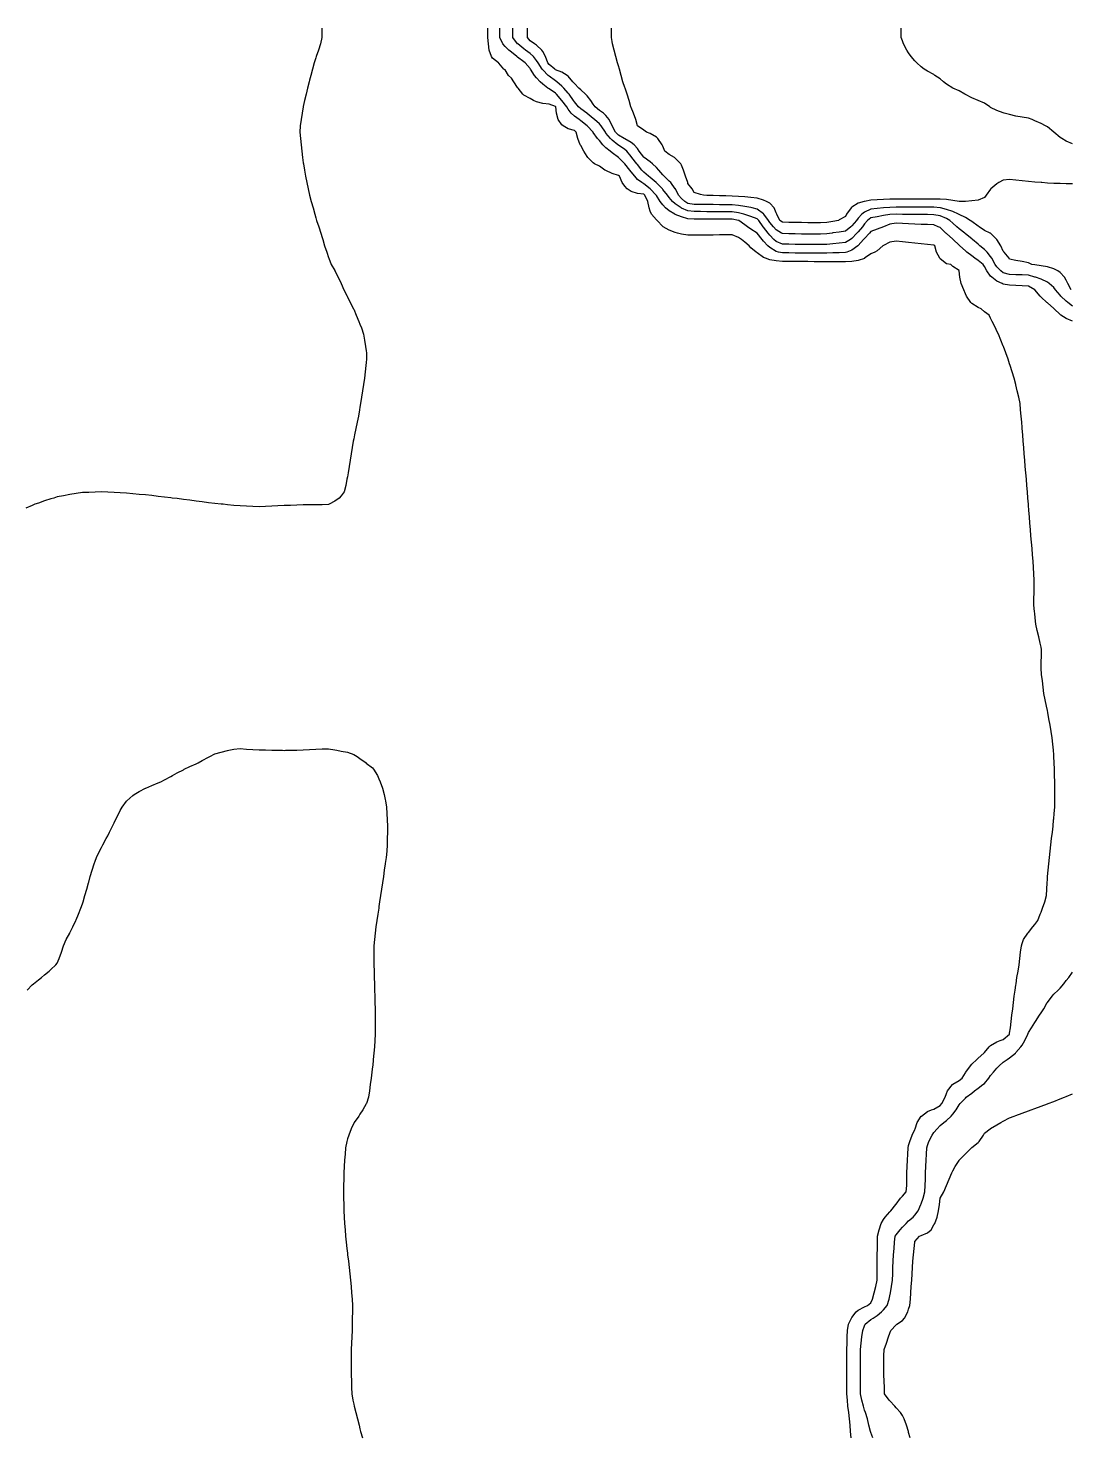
# Model space of a CAD drawing. Header units: inches. Extents: x -13671948.9 to -13671906.2, y 5686257.7 to 5686300.4.
# Drawn here: x -13671923.66 to -13671916.78, y 5686291.14 to 5686300.42 of the extents above; entities that cross this region are included whole.
import ezdxf

# ---------------------------------------------------------------- set-up
doc = ezdxf.new("R2010")
doc.units = ezdxf.units.IN
doc.header["$MEASUREMENT"] = 0

msp = doc.modelspace()

# ---------------------------------------------------------------- linework, layer by layer
for points in [[(-13671921.7199, 5686300.4224), (-13671921.7199, 5686300.4015), (-13671921.7199, 5686300.3598), (-13671921.7295, 5686300.3181), (-13671921.7431, 5686300.2764), (-13671921.7566, 5686300.2347), (-13671921.7597, 5686300.2251), (-13671921.7698, 5686300.193), (-13671921.7809, 5686300.1513), (-13671921.7924, 5686300.1096), (-13671921.8014, 5686300.0787), (-13671921.8042, 5686300.0679), (-13671921.8143, 5686300.0263), (-13671921.8237, 5686299.9846), (-13671921.8335, 5686299.9429), (-13671921.843, 5686299.9048), (-13671921.8438, 5686299.9012), (-13671921.8499, 5686299.8595), (-13671921.8561, 5686299.8178), (-13671921.8625, 5686299.7761), (-13671921.865, 5686299.7344), (-13671921.8612, 5686299.6927), (-13671921.8571, 5686299.651), (-13671921.853, 5686299.6093), (-13671921.8478, 5686299.5676), (-13671921.843, 5686299.5308), (-13671921.8422, 5686299.5259), (-13671921.8347, 5686299.4842), (-13671921.827, 5686299.4425), (-13671921.8185, 5686299.4008), (-13671921.8099, 5686299.3591), (-13671921.8014, 5686299.3182), (-13671921.8011, 5686299.3174), (-13671921.7897, 5686299.2757), (-13671921.7779, 5686299.234), (-13671921.7664, 5686299.1923), (-13671921.7597, 5686299.1681), (-13671921.7549, 5686299.1506), (-13671921.7396, 5686299.1089), (-13671921.7262, 5686299.0672), (-13671921.718, 5686299.0385), (-13671921.7144, 5686299.0255), (-13671921.7014, 5686298.9838), (-13671921.6875, 5686298.9421), (-13671921.6763, 5686298.9048), (-13671921.6746, 5686298.9004), (-13671921.6589, 5686298.8587), (-13671921.6346, 5686298.819), (-13671921.6335, 5686298.8171), (-13671921.6112, 5686298.7754), (-13671921.5929, 5686298.735), (-13671921.5923, 5686298.7337), (-13671921.5742, 5686298.692), (-13671921.5532, 5686298.6503), (-13671921.5512, 5686298.6462), (-13671921.5316, 5686298.6086), (-13671921.5111, 5686298.5669), (-13671921.5095, 5686298.5633), (-13671921.4921, 5686298.5252), (-13671921.4748, 5686298.4835), (-13671921.4678, 5686298.4657), (-13671921.4586, 5686298.4418), (-13671921.4448, 5686298.4001), (-13671921.4376, 5686298.3584), (-13671921.4306, 5686298.3167), (-13671921.4261, 5686298.2889), (-13671921.4238, 5686298.275), (-13671921.4238, 5686298.2333), (-13671921.4261, 5686298.2128), (-13671921.4285, 5686298.1916), (-13671921.4334, 5686298.1499), (-13671921.4384, 5686298.1082), (-13671921.4443, 5686298.0665), (-13671921.4505, 5686298.0248), (-13671921.457, 5686297.9831), (-13671921.4637, 5686297.9414), (-13671921.4678, 5686297.9167), (-13671921.4707, 5686297.8997), (-13671921.4782, 5686297.858), (-13671921.4862, 5686297.8163), (-13671921.4947, 5686297.7746), (-13671921.5037, 5686297.7329), (-13671921.5095, 5686297.7076), (-13671921.5126, 5686297.6912), (-13671921.5201, 5686297.6496), (-13671921.526, 5686297.6079), (-13671921.5323, 5686297.5662), (-13671921.5392, 5686297.5245), (-13671921.5463, 5686297.4828), (-13671921.5512, 5686297.4567), (-13671921.5538, 5686297.4411), (-13671921.5616, 5686297.3994), (-13671921.5726, 5686297.3577), (-13671921.5929, 5686297.33), (-13671921.6064, 5686297.316), (-13671921.6346, 5686297.2942), (-13671921.6725, 5686297.2743), (-13671921.6763, 5686297.2727), (-13671921.718, 5686297.2713), (-13671921.7597, 5686297.2711), (-13671921.8014, 5686297.2709), (-13671921.843, 5686297.2703), (-13671921.8847, 5686297.2689), (-13671921.9264, 5686297.2675), (-13671921.9681, 5686297.2661), (-13671922.0098, 5686297.264), (-13671922.0515, 5686297.2616), (-13671922.0932, 5686297.2592), (-13671922.1349, 5686297.2576), (-13671922.1766, 5686297.2597), (-13671922.2183, 5686297.2619), (-13671922.26, 5686297.2642), (-13671922.3017, 5686297.2675), (-13671922.3434, 5686297.2714), (-13671922.3727, 5686297.2743), (-13671922.3851, 5686297.2755), (-13671922.4268, 5686297.2796), (-13671922.4685, 5686297.2851), (-13671922.5102, 5686297.2906), (-13671922.5519, 5686297.2962), (-13671922.5936, 5686297.3016), (-13671922.6353, 5686297.3068), (-13671922.677, 5686297.312), (-13671922.7089, 5686297.316), (-13671922.7187, 5686297.3172), (-13671922.7604, 5686297.3221), (-13671922.8021, 5686297.3269), (-13671922.8438, 5686297.3317), (-13671922.8855, 5686297.3362), (-13671922.9272, 5686297.34), (-13671922.9689, 5686297.3438), (-13671923.0106, 5686297.3477), (-13671923.0522, 5686297.3505), (-13671923.0939, 5686297.3529), (-13671923.1356, 5686297.3553), (-13671923.1773, 5686297.3573), (-13671923.219, 5686297.3554), (-13671923.2607, 5686297.3535), (-13671923.3024, 5686297.3515), (-13671923.3441, 5686297.3466), (-13671923.3858, 5686297.339), (-13671923.4275, 5686297.3312), (-13671923.4692, 5686297.3232), (-13671923.4924, 5686297.316), (-13671923.5109, 5686297.3101), (-13671923.5526, 5686297.2966), (-13671923.5943, 5686297.2827), (-13671923.6168, 5686297.2743), (-13671923.636, 5686297.2671), (-13671923.6777, 5686297.2491)], [(-13671918.2193, 5686291.1032), (-13671918.2238, 5686291.1449), (-13671918.2278, 5686291.1866), (-13671918.2314, 5686291.2283), (-13671918.2364, 5686291.27), (-13671918.2414, 5686291.3117), (-13671918.2456, 5686291.3534), (-13671918.2489, 5686291.3951), (-13671918.2491, 5686291.4368), (-13671918.2492, 5686291.4785), (-13671918.2493, 5686291.5202), (-13671918.2494, 5686291.5619), (-13671918.2494, 5686291.6036), (-13671918.2494, 5686291.6452), (-13671918.2494, 5686291.6869), (-13671918.2477, 5686291.7286), (-13671918.2458, 5686291.7703), (-13671918.2438, 5686291.812), (-13671918.2373, 5686291.8537), (-13671918.2176, 5686291.8954), (-13671918.2155, 5686291.8988), (-13671918.187, 5686291.9371), (-13671918.1738, 5686291.9481), (-13671918.1321, 5686291.97), (-13671918.1113, 5686291.9788), (-13671918.0904, 5686291.9963), (-13671918.0792, 5686292.0205), (-13671918.0678, 5686292.0622), (-13671918.0572, 5686292.1039), (-13671918.0493, 5686292.1456), (-13671918.049, 5686292.1873), (-13671918.0487, 5686292.229), (-13671918.0487, 5686292.2362), (-13671918.0484, 5686292.2707), (-13671918.0479, 5686292.3124), (-13671918.0473, 5686292.3541), (-13671918.0466, 5686292.3958), (-13671918.0456, 5686292.4375), (-13671918.0358, 5686292.4792), (-13671918.021, 5686292.5209), (-13671918.007, 5686292.5471), (-13671917.9958, 5686292.5626), (-13671917.9653, 5686292.5971), (-13671917.959, 5686292.6043), (-13671917.9251, 5686292.646), (-13671917.9236, 5686292.6476), (-13671917.8932, 5686292.6877), (-13671917.8819, 5686292.7013), (-13671917.8569, 5686292.7294), (-13671917.8522, 5686292.7711), (-13671917.8518, 5686292.8128), (-13671917.8514, 5686292.8544), (-13671917.8505, 5686292.8961), (-13671917.8483, 5686292.9378), (-13671917.8461, 5686292.9795), (-13671917.8438, 5686293.0212), (-13671917.8402, 5686293.0366), (-13671917.8335, 5686293.0629), (-13671917.817, 5686293.1046), (-13671917.7985, 5686293.1407), (-13671917.7972, 5686293.1463), (-13671917.7846, 5686293.188), (-13671917.7568, 5686293.2291), (-13671917.7562, 5686293.2297), (-13671917.7151, 5686293.2603), (-13671917.6899, 5686293.2714), (-13671917.6734, 5686293.277), (-13671917.6317, 5686293.3003), (-13671917.6199, 5686293.3131), (-13671917.5987, 5686293.3548), (-13671917.59, 5686293.3799), (-13671917.5824, 5686293.3965), (-13671917.5508, 5686293.4382), (-13671917.5483, 5686293.4403), (-13671917.5066, 5686293.4656), (-13671917.4866, 5686293.4799), (-13671917.4649, 5686293.5169), (-13671917.4621, 5686293.5216), (-13671917.4322, 5686293.5633), (-13671917.4232, 5686293.5735), (-13671917.389, 5686293.605), (-13671917.3815, 5686293.6121), (-13671917.3434, 5686293.6467), (-13671917.3398, 5686293.6502), (-13671917.3074, 5686293.6884), (-13671917.2981, 5686293.6961), (-13671917.2564, 5686293.7211), (-13671917.2348, 5686293.7301), (-13671917.2147, 5686293.7368), (-13671917.1746, 5686293.7718), (-13671917.173, 5686293.7774), (-13671917.1659, 5686293.8135), (-13671917.162, 5686293.8552), (-13671917.1575, 5686293.8969), (-13671917.1525, 5686293.9386), (-13671917.1477, 5686293.9803), (-13671917.1423, 5686294.022), (-13671917.1359, 5686294.0636), (-13671917.1313, 5686294.0963), (-13671917.13, 5686294.1053), (-13671917.124, 5686294.147), (-13671917.1172, 5686294.1887), (-13671917.1098, 5686294.2304), (-13671917.1051, 5686294.2721), (-13671917.1, 5686294.3138), (-13671917.0945, 5686294.3555), (-13671917.0896, 5686294.3713), (-13671917.0807, 5686294.3972), (-13671917.0527, 5686294.4389), (-13671917.0479, 5686294.4446), (-13671917.0186, 5686294.4806), (-13671917.0063, 5686294.4963), (-13671916.9863, 5686294.5223), (-13671916.9698, 5686294.564), (-13671916.9646, 5686294.5783), (-13671916.9546, 5686294.6057), (-13671916.9394, 5686294.6474), (-13671916.9288, 5686294.6891), (-13671916.9265, 5686294.7308), (-13671916.9241, 5686294.7725), (-13671916.9229, 5686294.7933), (-13671916.9217, 5686294.8142), (-13671916.9181, 5686294.8559), (-13671916.9137, 5686294.8976), (-13671916.9089, 5686294.9393), (-13671916.904, 5686294.981), (-13671916.8996, 5686295.0227), (-13671916.895, 5686295.0644), (-13671916.8899, 5686295.1061), (-13671916.8855, 5686295.1478), (-13671916.8816, 5686295.1895), (-13671916.8812, 5686295.1944), (-13671916.8779, 5686295.2312), (-13671916.874, 5686295.2728), (-13671916.8739, 5686295.3145), (-13671916.8738, 5686295.3562), (-13671916.8737, 5686295.3979), (-13671916.8741, 5686295.4396), (-13671916.8753, 5686295.4813), (-13671916.8765, 5686295.523), (-13671916.8778, 5686295.5647), (-13671916.8804, 5686295.6064), (-13671916.8812, 5686295.6182), (-13671916.8835, 5686295.6481), (-13671916.8871, 5686295.6898), (-13671916.8914, 5686295.7315), (-13671916.8978, 5686295.7732), (-13671916.905, 5686295.8149), (-13671916.9132, 5686295.8566), (-13671916.9207, 5686295.8983), (-13671916.9229, 5686295.9106), (-13671916.9286, 5686295.94), (-13671916.9375, 5686295.9817), (-13671916.9468, 5686296.0234), (-13671916.9513, 5686296.0651), (-13671916.9563, 5686296.1068), (-13671916.962, 5686296.1485), (-13671916.9644, 5686296.1902), (-13671916.9636, 5686296.2319), (-13671916.9627, 5686296.2736), (-13671916.9617, 5686296.3153), (-13671916.9646, 5686296.3292), (-13671916.9706, 5686296.357), (-13671916.9806, 5686296.3987), (-13671916.9916, 5686296.4404), (-13671917.0001, 5686296.482), (-13671917.0036, 5686296.5237), (-13671917.0063, 5686296.5525), (-13671917.0075, 5686296.5654), (-13671917.0116, 5686296.6071), (-13671917.012, 5686296.6488), (-13671917.0113, 5686296.6905), (-13671917.0106, 5686296.7322), (-13671917.0104, 5686296.7739), (-13671917.0128, 5686296.8156), (-13671917.0152, 5686296.8573), (-13671917.0176, 5686296.899), (-13671917.0208, 5686296.9407), (-13671917.0243, 5686296.9824), (-13671917.0279, 5686297.0241), (-13671917.0315, 5686297.0658), (-13671917.0349, 5686297.1075), (-13671917.0382, 5686297.1492), (-13671917.0416, 5686297.1909), (-13671917.045, 5686297.2326), (-13671917.0479, 5686297.2697), (-13671917.0483, 5686297.2743), (-13671917.0517, 5686297.316), (-13671917.055, 5686297.3577), (-13671917.0585, 5686297.3994), (-13671917.0621, 5686297.4411), (-13671917.0657, 5686297.4828), (-13671917.0692, 5686297.5245), (-13671917.0725, 5686297.5662), (-13671917.0758, 5686297.6079), (-13671917.0791, 5686297.6496), (-13671917.0824, 5686297.6912), (-13671917.0857, 5686297.7329), (-13671917.089, 5686297.7746), (-13671917.0896, 5686297.7823), (-13671917.0924, 5686297.8163), (-13671917.0963, 5686297.858), (-13671917.1001, 5686297.8997), (-13671917.104, 5686297.9414), (-13671917.1116, 5686297.9831), (-13671917.1219, 5686298.0248), (-13671917.1313, 5686298.064), (-13671917.1319, 5686298.0665), (-13671917.1418, 5686298.1082), (-13671917.1558, 5686298.1499), (-13671917.1695, 5686298.1916), (-13671917.173, 5686298.2023), (-13671917.183, 5686298.2333), (-13671917.1974, 5686298.275), (-13671917.2134, 5686298.3167), (-13671917.2147, 5686298.32), (-13671917.23, 5686298.3584), (-13671917.2472, 5686298.4001), (-13671917.2564, 5686298.4195), (-13671917.2671, 5686298.4418), (-13671917.2877, 5686298.4835), (-13671917.2981, 5686298.5046), (-13671917.3083, 5686298.5252), (-13671917.3398, 5686298.5474), (-13671917.3614, 5686298.5669), (-13671917.3815, 5686298.5755), (-13671917.4232, 5686298.6026), (-13671917.4294, 5686298.6086), (-13671917.4582, 5686298.6503), (-13671917.4649, 5686298.6656), (-13671917.4753, 5686298.692), (-13671917.4924, 5686298.7337), (-13671917.5012, 5686298.7754), (-13671917.5057, 5686298.8171), (-13671917.5066, 5686298.8207), (-13671917.5483, 5686298.8467), (-13671917.5622, 5686298.8587), (-13671917.59, 5686298.8644), (-13671917.6317, 5686298.8972), (-13671917.6345, 5686298.9004), (-13671917.6564, 5686298.9421), (-13671917.6663, 5686298.9838), (-13671917.6734, 5686298.9885), (-13671917.7151, 5686298.9926), (-13671917.7568, 5686298.9967), (-13671917.7985, 5686299.0007), (-13671917.8402, 5686299.0054), (-13671917.8819, 5686299.01), (-13671917.9236, 5686299.0147), (-13671917.9653, 5686299.0065), (-13671918.007, 5686298.9857), (-13671918.0113, 5686298.9838), (-13671918.0487, 5686298.9501), (-13671918.0633, 5686298.9421), (-13671918.0904, 5686298.9312), (-13671918.1311, 5686298.9004), (-13671918.1321, 5686298.9), (-13671918.1738, 5686298.8869), (-13671918.2155, 5686298.8804), (-13671918.2571, 5686298.8774), (-13671918.2988, 5686298.8773), (-13671918.3405, 5686298.8773), (-13671918.3822, 5686298.8772), (-13671918.4239, 5686298.8775), (-13671918.4656, 5686298.878), (-13671918.5073, 5686298.8784), (-13671918.549, 5686298.8788), (-13671918.5907, 5686298.8793), (-13671918.6324, 5686298.8797), (-13671918.6741, 5686298.8801), (-13671918.7158, 5686298.8833), (-13671918.7575, 5686298.8913), (-13671918.7873, 5686298.9004), (-13671918.7992, 5686298.9055), (-13671918.8409, 5686298.9378), (-13671918.8483, 5686298.9421), (-13671918.8826, 5686298.9706), (-13671918.894, 5686298.9838), (-13671918.9243, 5686299.0069), (-13671918.9445, 5686299.0255), (-13671918.966, 5686299.0388), (-13671919.0077, 5686299.0557), (-13671919.0494, 5686299.0554), (-13671919.0911, 5686299.055), (-13671919.1328, 5686299.0546), (-13671919.1745, 5686299.0541), (-13671919.2162, 5686299.0535), (-13671919.2579, 5686299.0529), (-13671919.2996, 5686299.0538), (-13671919.3413, 5686299.0609), (-13671919.3693, 5686299.0672), (-13671919.383, 5686299.0709), (-13671919.4246, 5686299.0859), (-13671919.4643, 5686299.1089), (-13671919.4663, 5686299.1105), (-13671919.5032, 5686299.1506), (-13671919.508, 5686299.1539), (-13671919.5406, 5686299.1923), (-13671919.5497, 5686299.2131), (-13671919.5565, 5686299.234), (-13671919.5652, 5686299.2757), (-13671919.5846, 5686299.3174), (-13671919.5914, 5686299.3236), (-13671919.6331, 5686299.33), (-13671919.6748, 5686299.3425), (-13671919.7008, 5686299.3591), (-13671919.7165, 5686299.3785), (-13671919.7341, 5686299.4008), (-13671919.7516, 5686299.4425), (-13671919.7582, 5686299.4487), (-13671919.7999, 5686299.4608), (-13671919.8416, 5686299.4801), (-13671919.8482, 5686299.4842), (-13671919.8833, 5686299.509), (-13671919.9164, 5686299.5259), (-13671919.925, 5686299.5319), (-13671919.9621, 5686299.5676), (-13671919.9667, 5686299.5732), (-13671919.9875, 5686299.6093), (-13671920.0084, 5686299.6461), (-13671920.0111, 5686299.651), (-13671920.0277, 5686299.6927), (-13671920.0377, 5686299.7344), (-13671920.0501, 5686299.7457), (-13671920.0918, 5686299.7571), (-13671920.1238, 5686299.7761), (-13671920.1335, 5686299.7826), (-13671920.1576, 5686299.8178), (-13671920.1678, 5686299.8595), (-13671920.1737, 5686299.9012), (-13671920.1752, 5686299.903), (-13671920.2169, 5686299.919), (-13671920.2586, 5686299.9246), (-13671920.3003, 5686299.9348), (-13671920.3208, 5686299.9429), (-13671920.342, 5686299.9565), (-13671920.3837, 5686299.9788), (-13671920.3908, 5686299.9846), (-13671920.4228, 5686300.0263), (-13671920.4254, 5686300.0291), (-13671920.4507, 5686300.0679), (-13671920.4671, 5686300.0917), (-13671920.4849, 5686300.1096), (-13671920.5088, 5686300.1456), (-13671920.5161, 5686300.1513), (-13671920.5505, 5686300.191), (-13671920.5517, 5686300.193), (-13671920.5922, 5686300.2228), (-13671920.5991, 5686300.2347), (-13671920.613, 5686300.2764), (-13671920.6191, 5686300.3181), (-13671920.6217, 5686300.3598), (-13671920.6217, 5686300.4015), (-13671920.6217, 5686300.4224)], [(-13671916.7561, 5686298.4852), (-13671916.7978, 5686298.5031), (-13671916.8335, 5686298.5252), (-13671916.8395, 5686298.5296), (-13671916.8789, 5686298.5669), (-13671916.8812, 5686298.569), (-13671916.9229, 5686298.6061), (-13671916.9259, 5686298.6086), (-13671916.9646, 5686298.6439), (-13671916.9708, 5686298.6503), (-13671917.0063, 5686298.6913), (-13671917.0068, 5686298.692), (-13671917.0479, 5686298.7159), (-13671917.0896, 5686298.7193), (-13671917.1313, 5686298.721), (-13671917.173, 5686298.7227), (-13671917.2147, 5686298.7301), (-13671917.2219, 5686298.7337), (-13671917.2564, 5686298.7501), (-13671917.2907, 5686298.7754), (-13671917.2981, 5686298.7827), (-13671917.3239, 5686298.8171), (-13671917.3398, 5686298.8475), (-13671917.3481, 5686298.8587), (-13671917.3815, 5686298.8862), (-13671917.402, 5686298.9004), (-13671917.4232, 5686298.9162), (-13671917.4554, 5686298.9421), (-13671917.4649, 5686298.9503), (-13671917.5016, 5686298.9838), (-13671917.5066, 5686298.9882), (-13671917.5468, 5686299.0255), (-13671917.5483, 5686299.0268), (-13671917.59, 5686299.0637), (-13671917.5938, 5686299.0672), (-13671917.6317, 5686299.1036), (-13671917.6443, 5686299.1089), (-13671917.6734, 5686299.1215), (-13671917.7151, 5686299.123), (-13671917.7568, 5686299.1246), (-13671917.7985, 5686299.1261), (-13671917.8402, 5686299.1281), (-13671917.8819, 5686299.1302), (-13671917.9236, 5686299.1322), (-13671917.9653, 5686299.1257), (-13671918.007, 5686299.1091), (-13671918.0073, 5686299.1089), (-13671918.0487, 5686299.0933), (-13671918.0904, 5686299.0784), (-13671918.1, 5686299.0672), (-13671918.1321, 5686299.0325), (-13671918.1382, 5686299.0255), (-13671918.1738, 5686298.9859), (-13671918.176, 5686298.9838), (-13671918.2155, 5686298.9547), (-13671918.2495, 5686298.9421), (-13671918.2571, 5686298.9398), (-13671918.2988, 5686298.9377), (-13671918.3405, 5686298.9358), (-13671918.3822, 5686298.934), (-13671918.4239, 5686298.9337), (-13671918.4656, 5686298.9341), (-13671918.5073, 5686298.9344), (-13671918.549, 5686298.9348), (-13671918.5907, 5686298.9353), (-13671918.6324, 5686298.9358), (-13671918.6741, 5686298.9363), (-13671918.7001, 5686298.9421), (-13671918.7158, 5686298.9461), (-13671918.7575, 5686298.9717), (-13671918.7716, 5686298.9838), (-13671918.7992, 5686299.0136), (-13671918.8084, 5686299.0255), (-13671918.8409, 5686299.0672), (-13671918.841, 5686299.0672), (-13671918.8826, 5686299.0942), (-13671918.9052, 5686299.1089), (-13671918.9243, 5686299.1219), (-13671918.9638, 5686299.1506), (-13671918.966, 5686299.1514), (-13671919.0077, 5686299.1598), (-13671919.0494, 5686299.1599), (-13671919.0911, 5686299.16), (-13671919.1328, 5686299.1601), (-13671919.1745, 5686299.1602), (-13671919.2162, 5686299.1603), (-13671919.2579, 5686299.1604), (-13671919.2996, 5686299.1626), (-13671919.3413, 5686299.1741), (-13671919.383, 5686299.1904), (-13671919.3869, 5686299.1923), (-13671919.4246, 5686299.2141), (-13671919.4489, 5686299.234), (-13671919.4663, 5686299.2532), (-13671919.4822, 5686299.2757), (-13671919.508, 5686299.3154), (-13671919.5092, 5686299.3174), (-13671919.5497, 5686299.3588), (-13671919.5501, 5686299.3591), (-13671919.5914, 5686299.3935), (-13671919.6042, 5686299.4008), (-13671919.6331, 5686299.4226), (-13671919.6515, 5686299.4425), (-13671919.6748, 5686299.4719), (-13671919.6839, 5686299.4842), (-13671919.7165, 5686299.5259), (-13671919.7165, 5686299.5259), (-13671919.7582, 5686299.5667), (-13671919.7595, 5686299.5676), (-13671919.7999, 5686299.5973), (-13671919.8126, 5686299.6093), (-13671919.8416, 5686299.6316), (-13671919.8612, 5686299.651), (-13671919.8833, 5686299.6791), (-13671919.8964, 5686299.6927), (-13671919.925, 5686299.732), (-13671919.9265, 5686299.7344), (-13671919.9658, 5686299.7761), (-13671919.9667, 5686299.7768), (-13671920.0084, 5686299.8104), (-13671920.0189, 5686299.8178), (-13671920.0501, 5686299.8412), (-13671920.071, 5686299.8595), (-13671920.0918, 5686299.8854), (-13671920.1012, 5686299.9012), (-13671920.1327, 5686299.9429), (-13671920.1335, 5686299.9439), (-13671920.1688, 5686299.9846), (-13671920.1752, 5686299.9914), (-13671920.2169, 5686300.0201), (-13671920.2258, 5686300.0263), (-13671920.2586, 5686300.0511), (-13671920.2754, 5686300.0679), (-13671920.3003, 5686300.0941), (-13671920.3133, 5686300.1096), (-13671920.3403, 5686300.1513), (-13671920.342, 5686300.1544), (-13671920.3746, 5686300.193), (-13671920.3837, 5686300.1994), (-13671920.4254, 5686300.231), (-13671920.4299, 5686300.2347), (-13671920.4671, 5686300.264), (-13671920.4834, 5686300.2764), (-13671920.5088, 5686300.3), (-13671920.5241, 5686300.3181), (-13671920.5424, 5686300.3598), (-13671920.5424, 5686300.4015), (-13671920.5424, 5686300.4224)], [(-13671916.7561, 5686298.5842), (-13671916.7882, 5686298.6086), (-13671916.7978, 5686298.6166), (-13671916.8334, 5686298.6503), (-13671916.8395, 5686298.6567), (-13671916.8693, 5686298.692), (-13671916.8812, 5686298.7065), (-13671916.9111, 5686298.7337), (-13671916.9229, 5686298.742), (-13671916.9646, 5686298.7616), (-13671917.0018, 5686298.7754), (-13671917.0063, 5686298.7768), (-13671917.0479, 5686298.7888), (-13671917.0896, 5686298.791), (-13671917.1313, 5686298.7923), (-13671917.173, 5686298.7937), (-13671917.2147, 5686298.8043), (-13671917.2309, 5686298.8171), (-13671917.2564, 5686298.8436), (-13671917.2683, 5686298.8587), (-13671917.2905, 5686298.9004), (-13671917.2981, 5686298.9121), (-13671917.3222, 5686298.9421), (-13671917.3398, 5686298.9594), (-13671917.3701, 5686298.9838), (-13671917.3815, 5686298.9937), (-13671917.4182, 5686299.0255), (-13671917.4232, 5686299.0299), (-13671917.4649, 5686299.0634), (-13671917.4698, 5686299.0672), (-13671917.5066, 5686299.0945), (-13671917.5228, 5686299.1089), (-13671917.5483, 5686299.1325), (-13671917.5671, 5686299.1506), (-13671917.59, 5686299.1635), (-13671917.6317, 5686299.1823), (-13671917.6734, 5686299.1888), (-13671917.7151, 5686299.1891), (-13671917.7568, 5686299.1894), (-13671917.7985, 5686299.1898), (-13671917.8402, 5686299.1904), (-13671917.8819, 5686299.191), (-13671917.9236, 5686299.1916), (-13671917.9653, 5686299.1893), (-13671918.007, 5686299.1829), (-13671918.0487, 5686299.1757), (-13671918.0904, 5686299.1678), (-13671918.1131, 5686299.1506), (-13671918.1321, 5686299.1275), (-13671918.1465, 5686299.1089), (-13671918.1738, 5686299.0763), (-13671918.1818, 5686299.0672), (-13671918.2155, 5686299.0318), (-13671918.2238, 5686299.0255), (-13671918.2571, 5686299.0043), (-13671918.2988, 5686299), (-13671918.3405, 5686298.9958), (-13671918.3822, 5686298.9918), (-13671918.4239, 5686298.9909), (-13671918.4656, 5686298.9911), (-13671918.5073, 5686298.9914), (-13671918.549, 5686298.9917), (-13671918.5907, 5686298.9924), (-13671918.6324, 5686298.9931), (-13671918.6741, 5686298.9937), (-13671918.7158, 5686299.0117), (-13671918.7312, 5686299.0255), (-13671918.7575, 5686299.0541), (-13671918.7688, 5686299.0672), (-13671918.7992, 5686299.1056), (-13671918.8017, 5686299.1089), (-13671918.8308, 5686299.1506), (-13671918.8409, 5686299.161), (-13671918.8826, 5686299.1777), (-13671918.9243, 5686299.1907), (-13671918.93, 5686299.1923), (-13671918.966, 5686299.2014), (-13671919.0077, 5686299.2073), (-13671919.0494, 5686299.2077), (-13671919.0911, 5686299.2081), (-13671919.1328, 5686299.2084), (-13671919.1745, 5686299.2088), (-13671919.2162, 5686299.2092), (-13671919.2579, 5686299.2095), (-13671919.2996, 5686299.2133), (-13671919.3413, 5686299.2327), (-13671919.3436, 5686299.234), (-13671919.383, 5686299.2602), (-13671919.4009, 5686299.2757), (-13671919.4246, 5686299.3036), (-13671919.4354, 5686299.3174), (-13671919.4663, 5686299.3564), (-13671919.4687, 5686299.3591), (-13671919.508, 5686299.3994), (-13671919.5096, 5686299.4008), (-13671919.5497, 5686299.4341), (-13671919.561, 5686299.4425), (-13671919.5914, 5686299.4698), (-13671919.6041, 5686299.4842), (-13671919.6331, 5686299.5209), (-13671919.6371, 5686299.5259), (-13671919.6697, 5686299.5676), (-13671919.6748, 5686299.574), (-13671919.7042, 5686299.6093), (-13671919.7165, 5686299.6197), (-13671919.7582, 5686299.6478), (-13671919.7629, 5686299.651), (-13671919.7999, 5686299.681), (-13671919.8117, 5686299.6927), (-13671919.8416, 5686299.7289), (-13671919.8454, 5686299.7344), (-13671919.8731, 5686299.7761), (-13671919.8833, 5686299.7885), (-13671919.9165, 5686299.8178), (-13671919.925, 5686299.8249), (-13671919.9667, 5686299.858), (-13671919.9686, 5686299.8595), (-13671920.0084, 5686299.8896), (-13671920.0221, 5686299.9012), (-13671920.0501, 5686299.9353), (-13671920.0552, 5686299.9429), (-13671920.0856, 5686299.9846), (-13671920.0918, 5686299.9924), (-13671920.1208, 5686300.0263), (-13671920.1335, 5686300.0395), (-13671920.1659, 5686300.0679), (-13671920.1752, 5686300.0743), (-13671920.2169, 5686300.1043), (-13671920.223, 5686300.1096), (-13671920.2586, 5686300.1466), (-13671920.2624, 5686300.1513), (-13671920.2908, 5686300.193), (-13671920.3003, 5686300.2081), (-13671920.3216, 5686300.2347), (-13671920.342, 5686300.2542), (-13671920.3728, 5686300.2764), (-13671920.3837, 5686300.2847), (-13671920.425, 5686300.3181), (-13671920.4254, 5686300.3186), (-13671920.4581, 5686300.3598), (-13671920.4581, 5686300.4015), (-13671920.4581, 5686300.4224)], [(-13671916.7657, 5686298.692), (-13671916.788, 5686298.7337), (-13671916.7978, 5686298.7563), (-13671916.8089, 5686298.7754), (-13671916.8395, 5686298.8075), (-13671916.8538, 5686298.8171), (-13671916.8812, 5686298.8314), (-13671916.9229, 5686298.8437), (-13671916.9646, 5686298.851), (-13671917.0063, 5686298.8566), (-13671917.025, 5686298.8587), (-13671917.0479, 5686298.8701), (-13671917.0896, 5686298.8789), (-13671917.1313, 5686298.8869), (-13671917.173, 5686298.8952), (-13671917.1764, 5686298.9004), (-13671917.2094, 5686298.9421), (-13671917.2147, 5686298.9477), (-13671917.2316, 5686298.9838), (-13671917.2564, 5686299.025), (-13671917.2569, 5686299.0255), (-13671917.2981, 5686299.0657), (-13671917.3007, 5686299.0672), (-13671917.3398, 5686299.0843), (-13671917.3746, 5686299.1089), (-13671917.3815, 5686299.1133), (-13671917.4232, 5686299.1435), (-13671917.434, 5686299.1506), (-13671917.4649, 5686299.1699), (-13671917.5066, 5686299.1899), (-13671917.5108, 5686299.1923), (-13671917.5483, 5686299.2102), (-13671917.59, 5686299.2243), (-13671917.6292, 5686299.234), (-13671917.6317, 5686299.2345), (-13671917.6734, 5686299.2379), (-13671917.7151, 5686299.2379), (-13671917.7568, 5686299.2379), (-13671917.7985, 5686299.2379), (-13671917.8402, 5686299.2382), (-13671917.8819, 5686299.2385), (-13671917.9236, 5686299.2388), (-13671917.9653, 5686299.2375), (-13671918.0056, 5686299.234), (-13671918.007, 5686299.2339), (-13671918.0487, 5686299.2299), (-13671918.0904, 5686299.2253), (-13671918.1321, 5686299.2051), (-13671918.1488, 5686299.1923), (-13671918.1738, 5686299.1661), (-13671918.1847, 5686299.1506), (-13671918.2155, 5686299.1143), (-13671918.2217, 5686299.1089), (-13671918.2571, 5686299.0801), (-13671918.2988, 5686299.074), (-13671918.3405, 5686299.0681), (-13671918.3464, 5686299.0672), (-13671918.3822, 5686299.0622), (-13671918.4239, 5686299.0606), (-13671918.4656, 5686299.0608), (-13671918.5073, 5686299.0609), (-13671918.549, 5686299.0612), (-13671918.5907, 5686299.062), (-13671918.6324, 5686299.0628), (-13671918.6741, 5686299.0636), (-13671918.6805, 5686299.0672), (-13671918.7158, 5686299.088), (-13671918.734, 5686299.1089), (-13671918.7575, 5686299.1381), (-13671918.7671, 5686299.1506), (-13671918.7969, 5686299.1923), (-13671918.7992, 5686299.1947), (-13671918.8409, 5686299.2261), (-13671918.8741, 5686299.234), (-13671918.8826, 5686299.2358), (-13671918.9243, 5686299.2434), (-13671918.966, 5686299.2498), (-13671919.0077, 5686299.2535), (-13671919.0494, 5686299.2541), (-13671919.0911, 5686299.2548), (-13671919.1328, 5686299.2554), (-13671919.1745, 5686299.2561), (-13671919.2162, 5686299.2567), (-13671919.2579, 5686299.2573), (-13671919.2996, 5686299.2628), (-13671919.3206, 5686299.2757), (-13671919.3413, 5686299.2959), (-13671919.3615, 5686299.3174), (-13671919.3822, 5686299.3591), (-13671919.383, 5686299.3604), (-13671919.4137, 5686299.4008), (-13671919.4246, 5686299.4115), (-13671919.4575, 5686299.4425), (-13671919.4663, 5686299.4531), (-13671919.4927, 5686299.4842), (-13671919.508, 5686299.5016), (-13671919.5333, 5686299.5259), (-13671919.5497, 5686299.5393), (-13671919.5899, 5686299.5676), (-13671919.5914, 5686299.5687), (-13671919.6216, 5686299.6093), (-13671919.6331, 5686299.6267), (-13671919.6548, 5686299.651), (-13671919.6748, 5686299.6672), (-13671919.7165, 5686299.6899), (-13671919.7209, 5686299.6927), (-13671919.7582, 5686299.7152), (-13671919.7775, 5686299.7344), (-13671919.7999, 5686299.7755), (-13671919.8003, 5686299.7761), (-13671919.8205, 5686299.8178), (-13671919.8416, 5686299.8452), (-13671919.857, 5686299.8595), (-13671919.8833, 5686299.8777), (-13671919.9135, 5686299.9012), (-13671919.925, 5686299.9196), (-13671919.9406, 5686299.9429), (-13671919.9667, 5686299.9749), (-13671919.9758, 5686299.9846), (-13671920.0084, 5686300.0138), (-13671920.0212, 5686300.0263), (-13671920.0501, 5686300.0558), (-13671920.0595, 5686300.0679), (-13671920.0918, 5686300.1047), (-13671920.0979, 5686300.1096), (-13671920.1335, 5686300.1312), (-13671920.1752, 5686300.1471), (-13671920.1806, 5686300.1513), (-13671920.2169, 5686300.1817), (-13671920.2263, 5686300.193), (-13671920.2421, 5686300.2347), (-13671920.2586, 5686300.2675), (-13671920.2647, 5686300.2764), (-13671920.3003, 5686300.3099), (-13671920.3129, 5686300.3181), (-13671920.342, 5686300.3388), (-13671920.3605, 5686300.3598), (-13671920.3605, 5686300.4015), (-13671920.3605, 5686300.4224)], [(-13671916.7561, 5686299.3925), (-13671916.7978, 5686299.3934), (-13671916.8395, 5686299.3942), (-13671916.8812, 5686299.3949), (-13671916.9229, 5686299.3973), (-13671916.9604, 5686299.4008), (-13671916.9646, 5686299.4012), (-13671917.0063, 5686299.4045), (-13671917.0479, 5686299.4073), (-13671917.0896, 5686299.4124), (-13671917.1313, 5686299.4171), (-13671917.173, 5686299.4212), (-13671917.2147, 5686299.4172), (-13671917.2447, 5686299.4008), (-13671917.2564, 5686299.3931), (-13671917.2961, 5686299.3591), (-13671917.2981, 5686299.3569), (-13671917.3278, 5686299.3174), (-13671917.3398, 5686299.3026), (-13671917.3815, 5686299.2846), (-13671917.4232, 5686299.2799), (-13671917.4649, 5686299.2771), (-13671917.5066, 5686299.2769), (-13671917.5483, 5686299.2836), (-13671917.59, 5686299.2883), (-13671917.6317, 5686299.2918), (-13671917.6734, 5686299.2926), (-13671917.7151, 5686299.292), (-13671917.7568, 5686299.2915), (-13671917.7985, 5686299.291), (-13671917.8402, 5686299.291), (-13671917.8819, 5686299.2911), (-13671917.9236, 5686299.2911), (-13671917.9653, 5686299.2905), (-13671918.007, 5686299.289), (-13671918.0487, 5686299.2873), (-13671918.0904, 5686299.2853), (-13671918.1321, 5686299.2764), (-13671918.1343, 5686299.2757), (-13671918.1738, 5686299.2646), (-13671918.2155, 5686299.2382), (-13671918.2204, 5686299.234), (-13671918.2501, 5686299.1923), (-13671918.2571, 5686299.1771), (-13671918.2988, 5686299.1545), (-13671918.3048, 5686299.1506), (-13671918.3405, 5686299.1448), (-13671918.3822, 5686299.1381), (-13671918.4239, 5686299.1361), (-13671918.4656, 5686299.1361), (-13671918.5073, 5686299.1361), (-13671918.549, 5686299.1362), (-13671918.5907, 5686299.137), (-13671918.6324, 5686299.1379), (-13671918.6741, 5686299.1387), (-13671918.6928, 5686299.1506), (-13671918.7109, 5686299.1923), (-13671918.7158, 5686299.2019), (-13671918.7293, 5686299.234), (-13671918.7575, 5686299.264), (-13671918.7805, 5686299.2757), (-13671918.7992, 5686299.2848), (-13671918.8409, 5686299.2974), (-13671918.8826, 5686299.3022), (-13671918.9243, 5686299.3059), (-13671918.966, 5686299.3091), (-13671919.0077, 5686299.3113), (-13671919.0494, 5686299.3126), (-13671919.0911, 5686299.314), (-13671919.1328, 5686299.3154), (-13671919.1745, 5686299.3167), (-13671919.1967, 5686299.3174), (-13671919.2162, 5686299.3229), (-13671919.2579, 5686299.3347), (-13671919.272, 5686299.3591), (-13671919.2996, 5686299.3953), (-13671919.3009, 5686299.4008), (-13671919.3147, 5686299.4425), (-13671919.3282, 5686299.4842), (-13671919.3413, 5686299.5153), (-13671919.3474, 5686299.5259), (-13671919.383, 5686299.5633), (-13671919.3894, 5686299.5676), (-13671919.4246, 5686299.5875), (-13671919.4513, 5686299.6093), (-13671919.4663, 5686299.6415), (-13671919.4705, 5686299.651), (-13671919.4992, 5686299.6927), (-13671919.508, 5686299.7008), (-13671919.5497, 5686299.7255), (-13671919.5732, 5686299.7344), (-13671919.5914, 5686299.7468), (-13671919.633, 5686299.7761), (-13671919.6331, 5686299.7765), (-13671919.645, 5686299.8178), (-13671919.6593, 5686299.8595), (-13671919.6748, 5686299.8977), (-13671919.6764, 5686299.9012), (-13671919.6878, 5686299.9429), (-13671919.7007, 5686299.9846), (-13671919.7155, 5686300.0263), (-13671919.7165, 5686300.0296), (-13671919.7299, 5686300.0679), (-13671919.7408, 5686300.1096), (-13671919.7522, 5686300.1513), (-13671919.7582, 5686300.1723), (-13671919.7646, 5686300.193), (-13671919.7764, 5686300.2347), (-13671919.7873, 5686300.2764), (-13671919.7974, 5686300.3181), (-13671919.7999, 5686300.3338), (-13671919.8041, 5686300.3598), (-13671919.8041, 5686300.4015), (-13671919.8041, 5686300.4224)], [(-13671916.7561, 5686299.6562), (-13671916.7978, 5686299.6749), (-13671916.8286, 5686299.6927), (-13671916.8395, 5686299.7), (-13671916.8802, 5686299.7344), (-13671916.8812, 5686299.7353), (-13671916.9229, 5686299.7689), (-13671916.9346, 5686299.7761), (-13671916.9646, 5686299.7914), (-13671917.0063, 5686299.8104), (-13671917.0241, 5686299.8178), (-13671917.0479, 5686299.8271), (-13671917.0896, 5686299.8339), (-13671917.1313, 5686299.8412), (-13671917.173, 5686299.8501), (-13671917.2081, 5686299.8595), (-13671917.2147, 5686299.8615), (-13671917.2564, 5686299.877), (-13671917.2981, 5686299.8981), (-13671917.3032, 5686299.9012), (-13671917.3398, 5686299.9253), (-13671917.3796, 5686299.9429), (-13671917.3815, 5686299.9438), (-13671917.4232, 5686299.9616), (-13671917.4649, 5686299.9829), (-13671917.4682, 5686299.9846), (-13671917.5066, 5686300.0066), (-13671917.5483, 5686300.0261), (-13671917.5485, 5686300.0263), (-13671917.59, 5686300.0516), (-13671917.6108, 5686300.0679), (-13671917.6317, 5686300.0862), (-13671917.667, 5686300.1096), (-13671917.6734, 5686300.1146), (-13671917.7151, 5686300.137), (-13671917.737, 5686300.1513), (-13671917.7568, 5686300.1663), (-13671917.7861, 5686300.193), (-13671917.7985, 5686300.2061), (-13671917.8229, 5686300.2347), (-13671917.8402, 5686300.2584), (-13671917.8518, 5686300.2764), (-13671917.875, 5686300.3181), (-13671917.8819, 5686300.3383), (-13671917.8888, 5686300.3598), (-13671917.8888, 5686300.4015), (-13671917.8888, 5686300.4224)], [(-13671923.6687, 5686294.0636), (-13671923.636, 5686294.097), (-13671923.6267, 5686294.1053), (-13671923.5943, 5686294.1309), (-13671923.5738, 5686294.147), (-13671923.5526, 5686294.1642), (-13671923.5234, 5686294.1887), (-13671923.5109, 5686294.1997), (-13671923.4789, 5686294.2304), (-13671923.4692, 5686294.2417), (-13671923.4572, 5686294.2721), (-13671923.442, 5686294.3138), (-13671923.428, 5686294.3555), (-13671923.4275, 5686294.3565), (-13671923.4093, 5686294.3972), (-13671923.3867, 5686294.4389), (-13671923.3858, 5686294.4407), (-13671923.366, 5686294.4806), (-13671923.3469, 5686294.5223), (-13671923.3441, 5686294.5278), (-13671923.3289, 5686294.564), (-13671923.3125, 5686294.6057), (-13671923.3024, 5686294.6329), (-13671923.2981, 5686294.6474), (-13671923.2858, 5686294.6891), (-13671923.2734, 5686294.7308), (-13671923.2619, 5686294.7725), (-13671923.2607, 5686294.7769), (-13671923.2511, 5686294.8142), (-13671923.2395, 5686294.8559), (-13671923.2257, 5686294.8976), (-13671923.219, 5686294.9154), (-13671923.2093, 5686294.9393), (-13671923.1897, 5686294.981), (-13671923.1773, 5686295.005), (-13671923.1678, 5686295.0227), (-13671923.1457, 5686295.0644), (-13671923.1356, 5686295.0836), (-13671923.1244, 5686295.1061), (-13671923.1043, 5686295.1478), (-13671923.0939, 5686295.1691), (-13671923.0838, 5686295.1895), (-13671923.0624, 5686295.2312), (-13671923.0522, 5686295.2502), (-13671923.0393, 5686295.2728), (-13671923.0106, 5686295.3127), (-13671923.0088, 5686295.3145), (-13671922.9689, 5686295.3496), (-13671922.9597, 5686295.3562), (-13671922.9272, 5686295.3765), (-13671922.8855, 5686295.397), (-13671922.8831, 5686295.3979), (-13671922.8438, 5686295.4166), (-13671922.8021, 5686295.4335), (-13671922.7855, 5686295.4396), (-13671922.7604, 5686295.4533), (-13671922.7187, 5686295.4751), (-13671922.7079, 5686295.4813), (-13671922.677, 5686295.4986), (-13671922.6353, 5686295.5202), (-13671922.6297, 5686295.523), (-13671922.5936, 5686295.5402), (-13671922.5519, 5686295.5585), (-13671922.5371, 5686295.5647), (-13671922.5102, 5686295.5805), (-13671922.4685, 5686295.6029), (-13671922.4615, 5686295.6064), (-13671922.4268, 5686295.6241), (-13671922.3851, 5686295.6359), (-13671922.3434, 5686295.6462), (-13671922.335, 5686295.6481), (-13671922.3017, 5686295.6554), (-13671922.26, 5686295.6593), (-13671922.2183, 5686295.6565), (-13671922.1766, 5686295.6539), (-13671922.1349, 5686295.6516), (-13671922.0932, 5686295.6504), (-13671922.0515, 5686295.6495), (-13671922.0098, 5686295.6485), (-13671921.981, 5686295.6481), (-13671921.9681, 5686295.648), (-13671921.9613, 5686295.6481), (-13671921.9264, 5686295.649), (-13671921.8847, 5686295.65), (-13671921.843, 5686295.651), (-13671921.8014, 5686295.6529), (-13671921.7597, 5686295.6551), (-13671921.718, 5686295.6574), (-13671921.6763, 5686295.6587), (-13671921.6346, 5686295.6507), (-13671921.6211, 5686295.6481), (-13671921.5929, 5686295.6429), (-13671921.5512, 5686295.6354), (-13671921.5095, 5686295.6203), (-13671921.4866, 5686295.6064), (-13671921.4678, 5686295.5944), (-13671921.427, 5686295.5647), (-13671921.4261, 5686295.5641), (-13671921.3844, 5686295.5318), (-13671921.3781, 5686295.523), (-13671921.353, 5686295.4813), (-13671921.3427, 5686295.4605), (-13671921.3339, 5686295.4396), (-13671921.3191, 5686295.3979), (-13671921.308, 5686295.3562), (-13671921.301, 5686295.3222), (-13671921.2996, 5686295.3145), (-13671921.2929, 5686295.2728), (-13671921.2902, 5686295.2312), (-13671921.2879, 5686295.1895), (-13671921.2859, 5686295.1478), (-13671921.2855, 5686295.1061), (-13671921.2873, 5686295.0644), (-13671921.2889, 5686295.0227), (-13671921.2904, 5686294.981), (-13671921.2955, 5686294.9393), (-13671921.301, 5686294.9004), (-13671921.3014, 5686294.8976), (-13671921.3072, 5686294.8559), (-13671921.3132, 5686294.8142), (-13671921.3195, 5686294.7725), (-13671921.3257, 5686294.7308), (-13671921.3319, 5686294.6891), (-13671921.3381, 5686294.6474), (-13671921.3427, 5686294.616), (-13671921.3442, 5686294.6057), (-13671921.3504, 5686294.564), (-13671921.3565, 5686294.5223), (-13671921.362, 5686294.4806), (-13671921.3674, 5686294.4389), (-13671921.3728, 5686294.3972), (-13671921.3754, 5686294.3555), (-13671921.3753, 5686294.3138), (-13671921.3752, 5686294.2721), (-13671921.3751, 5686294.2304), (-13671921.3742, 5686294.1887), (-13671921.3733, 5686294.147), (-13671921.3724, 5686294.1053), (-13671921.3715, 5686294.0636), (-13671921.3704, 5686294.022), (-13671921.3693, 5686293.9803), (-13671921.3683, 5686293.9386), (-13671921.3676, 5686293.8969), (-13671921.3671, 5686293.8552), (-13671921.3665, 5686293.8135), (-13671921.3666, 5686293.7718), (-13671921.3697, 5686293.7301), (-13671921.3728, 5686293.6884), (-13671921.3759, 5686293.6467), (-13671921.3796, 5686293.605), (-13671921.3838, 5686293.5633), (-13671921.3844, 5686293.5579), (-13671921.3889, 5686293.5216), (-13671921.3941, 5686293.4799), (-13671921.3996, 5686293.4382), (-13671921.4053, 5686293.3965), (-13671921.4115, 5686293.3548), (-13671921.4248, 5686293.3131), (-13671921.4261, 5686293.3107), (-13671921.4489, 5686293.2714), (-13671921.4678, 5686293.242), (-13671921.4762, 5686293.2297), (-13671921.507, 5686293.188), (-13671921.5095, 5686293.1834), (-13671921.5263, 5686293.1463), (-13671921.5424, 5686293.1046), (-13671921.5512, 5686293.0802), (-13671921.5558, 5686293.0629), (-13671921.564, 5686293.0212), (-13671921.5667, 5686292.9795), (-13671921.5694, 5686292.9378), (-13671921.572, 5686292.8961), (-13671921.5735, 5686292.8544), (-13671921.5747, 5686292.8128), (-13671921.5758, 5686292.7711), (-13671921.5767, 5686292.7294), (-13671921.5758, 5686292.6877), (-13671921.5749, 5686292.646), (-13671921.574, 5686292.6043), (-13671921.5721, 5686292.5626), (-13671921.5693, 5686292.5209), (-13671921.5664, 5686292.4792), (-13671921.5633, 5686292.4375), (-13671921.5591, 5686292.3958), (-13671921.5547, 5686292.3541), (-13671921.5512, 5686292.3231), (-13671921.5497, 5686292.3124), (-13671921.5444, 5686292.2707), (-13671921.54, 5686292.229), (-13671921.5353, 5686292.1873), (-13671921.5303, 5686292.1456), (-13671921.527, 5686292.1039), (-13671921.5238, 5686292.0622), (-13671921.5205, 5686292.0205), (-13671921.5178, 5686291.9788), (-13671921.5181, 5686291.9371), (-13671921.5186, 5686291.8954), (-13671921.519, 5686291.8537), (-13671921.5201, 5686291.812), (-13671921.5216, 5686291.7703), (-13671921.5232, 5686291.7286), (-13671921.525, 5686291.6869), (-13671921.5256, 5686291.6452), (-13671921.5263, 5686291.6036), (-13671921.527, 5686291.5619), (-13671921.5267, 5686291.5202), (-13671921.5249, 5686291.4785), (-13671921.523, 5686291.4368), (-13671921.5207, 5686291.3951), (-13671921.5141, 5686291.3534), (-13671921.5095, 5686291.3268), (-13671921.5059, 5686291.3117), (-13671921.4954, 5686291.27), (-13671921.4844, 5686291.2283), (-13671921.4741, 5686291.1866), (-13671921.4678, 5686291.1619), (-13671921.4633, 5686291.1449), (-13671921.4519, 5686291.1032)], [(-13671918.0767, 5686291.1032), (-13671918.0904, 5686291.1379), (-13671918.0923, 5686291.1449), (-13671918.103, 5686291.1866), (-13671918.1128, 5686291.2283), (-13671918.1262, 5686291.27), (-13671918.1321, 5686291.2873), (-13671918.139, 5686291.3117), (-13671918.1496, 5686291.3534), (-13671918.1577, 5686291.3951), (-13671918.1579, 5686291.4368), (-13671918.1582, 5686291.4785), (-13671918.1584, 5686291.5202), (-13671918.1584, 5686291.5619), (-13671918.1583, 5686291.6036), (-13671918.1581, 5686291.6452), (-13671918.158, 5686291.6869), (-13671918.1538, 5686291.7286), (-13671918.149, 5686291.7703), (-13671918.1439, 5686291.812), (-13671918.1321, 5686291.8436), (-13671918.1274, 5686291.8537), (-13671918.0904, 5686291.8862), (-13671918.0742, 5686291.8954), (-13671918.0487, 5686291.9124), (-13671918.0189, 5686291.9371), (-13671918.007, 5686291.9489), (-13671917.9817, 5686291.9788), (-13671917.9692, 5686292.0205), (-13671917.9653, 5686292.0417), (-13671917.9611, 5686292.0622), (-13671917.953, 5686292.1039), (-13671917.9468, 5686292.1456), (-13671917.9454, 5686292.1873), (-13671917.9439, 5686292.229), (-13671917.9424, 5686292.2707), (-13671917.94, 5686292.3124), (-13671917.9369, 5686292.3541), (-13671917.9337, 5686292.3958), (-13671917.9291, 5686292.4375), (-13671917.9236, 5686292.4455), (-13671917.896, 5686292.4792), (-13671917.8819, 5686292.495), (-13671917.857, 5686292.5209), (-13671917.8402, 5686292.5371), (-13671917.8114, 5686292.5626), (-13671917.7985, 5686292.5754), (-13671917.7773, 5686292.6043), (-13671917.7587, 5686292.646), (-13671917.7568, 5686292.651), (-13671917.7442, 5686292.6877), (-13671917.7324, 5686292.7294), (-13671917.7305, 5686292.7711), (-13671917.7295, 5686292.8128), (-13671917.7285, 5686292.8544), (-13671917.7271, 5686292.8961), (-13671917.7246, 5686292.9378), (-13671917.7219, 5686292.9795), (-13671917.7192, 5686293.0212), (-13671917.7151, 5686293.035), (-13671917.706, 5686293.0629), (-13671917.6847, 5686293.1046), (-13671917.6734, 5686293.1228), (-13671917.6527, 5686293.1463), (-13671917.6317, 5686293.1675), (-13671917.608, 5686293.188), (-13671917.59, 5686293.2016), (-13671917.5598, 5686293.2297), (-13671917.5483, 5686293.2426), (-13671917.5266, 5686293.2714), (-13671917.5066, 5686293.3051), (-13671917.5004, 5686293.3131), (-13671917.4649, 5686293.3495), (-13671917.4594, 5686293.3548), (-13671917.4232, 5686293.3824), (-13671917.4046, 5686293.3965), (-13671917.3815, 5686293.414), (-13671917.3501, 5686293.4382), (-13671917.3398, 5686293.4467), (-13671917.3109, 5686293.4799), (-13671917.2981, 5686293.4976), (-13671917.2792, 5686293.5216), (-13671917.2564, 5686293.5474), (-13671917.2409, 5686293.5633), (-13671917.2147, 5686293.5876), (-13671917.1883, 5686293.605), (-13671917.173, 5686293.6158), (-13671917.1344, 5686293.6467), (-13671917.1313, 5686293.6495), (-13671917.0976, 5686293.6884), (-13671917.0896, 5686293.6999), (-13671917.0711, 5686293.7301), (-13671917.0514, 5686293.7718), (-13671917.0479, 5686293.7831), (-13671917.028, 5686293.8135), (-13671917.0063, 5686293.8478), (-13671917.0015, 5686293.8552), (-13671916.9741, 5686293.8969), (-13671916.9646, 5686293.9118), (-13671916.9472, 5686293.9386), (-13671916.9237, 5686293.9803), (-13671916.9229, 5686293.9817), (-13671916.8915, 5686294.022), (-13671916.8812, 5686294.0353), (-13671916.8507, 5686294.0636), (-13671916.8395, 5686294.0763), (-13671916.8144, 5686294.1053), (-13671916.7978, 5686294.1268), (-13671916.7823, 5686294.147), (-13671916.7561, 5686294.1821)], [(-13671917.8313, 5686291.1032), (-13671917.8402, 5686291.1383), (-13671917.842, 5686291.1449), (-13671917.8546, 5686291.1866), (-13671917.8696, 5686291.2283), (-13671917.8819, 5686291.2509), (-13671917.8943, 5686291.27), (-13671917.9236, 5686291.3007), (-13671917.9316, 5686291.3117), (-13671917.9653, 5686291.348), (-13671917.969, 5686291.3534), (-13671917.999, 5686291.3951), (-13671918.0005, 5686291.4368), (-13671918.0021, 5686291.4785), (-13671918.0037, 5686291.5202), (-13671918.0043, 5686291.5619), (-13671918.0039, 5686291.6036), (-13671918.0036, 5686291.6452), (-13671918.0032, 5686291.6869), (-13671917.9871, 5686291.7286), (-13671917.9727, 5686291.7703), (-13671917.9653, 5686291.7948), (-13671917.9577, 5686291.812), (-13671917.9236, 5686291.8498), (-13671917.9195, 5686291.8537), (-13671917.8819, 5686291.8793), (-13671917.8677, 5686291.8954), (-13671917.8456, 5686291.9371), (-13671917.8402, 5686291.953), (-13671917.8333, 5686291.9788), (-13671917.8288, 5686292.0205), (-13671917.8257, 5686292.0622), (-13671917.8228, 5686292.1039), (-13671917.8203, 5686292.1456), (-13671917.8179, 5686292.1873), (-13671917.8155, 5686292.229), (-13671917.813, 5686292.2707), (-13671917.8091, 5686292.3124), (-13671917.8043, 5686292.3541), (-13671917.7994, 5686292.3958), (-13671917.7985, 5686292.4014), (-13671917.7692, 5686292.4375), (-13671917.7568, 5686292.4409), (-13671917.7151, 5686292.4587), (-13671917.6917, 5686292.4792), (-13671917.6734, 5686292.5105), (-13671917.6674, 5686292.5209), (-13671917.6512, 5686292.5626), (-13671917.6422, 5686292.6043), (-13671917.6363, 5686292.646), (-13671917.6317, 5686292.6869), (-13671917.6312, 5686292.6877), (-13671917.6075, 5686292.7294), (-13671917.5901, 5686292.7711), (-13671917.59, 5686292.7713), (-13671917.5729, 5686292.8128), (-13671917.5553, 5686292.8544), (-13671917.5483, 5686292.8677), (-13671917.5336, 5686292.8961), (-13671917.5066, 5686292.9376), (-13671917.5064, 5686292.9378), (-13671917.4664, 5686292.9795), (-13671917.4649, 5686292.9812), (-13671917.4241, 5686293.0212), (-13671917.4232, 5686293.0217), (-13671917.3815, 5686293.0548), (-13671917.3739, 5686293.0629), (-13671917.3458, 5686293.1046), (-13671917.3398, 5686293.1182), (-13671917.3006, 5686293.1463), (-13671917.2981, 5686293.1478), (-13671917.2564, 5686293.1727), (-13671917.231, 5686293.188), (-13671917.2147, 5686293.1973), (-13671917.173, 5686293.2178), (-13671917.1417, 5686293.2297), (-13671917.1313, 5686293.2336), (-13671917.0896, 5686293.2494), (-13671917.0479, 5686293.265), (-13671917.0305, 5686293.2714), (-13671917.0063, 5686293.2803), (-13671916.9646, 5686293.2957), (-13671916.9229, 5686293.311), (-13671916.9171, 5686293.3131), (-13671916.8812, 5686293.3273), (-13671916.8395, 5686293.3434), (-13671916.8102, 5686293.3548), (-13671916.7978, 5686293.3599), (-13671916.7561, 5686293.377)]]:
    msp.add_lwpolyline(points)

doc.saveas('drawing.dxf')
